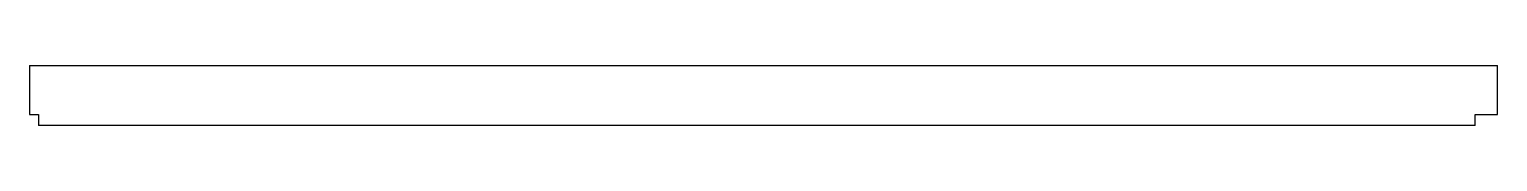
# Model space of a CAD drawing. Header units: millimetres. Extents: x 0 to 2708, y 0 to 110.
import ezdxf

# ---------------------------------------------------------------- set-up
doc = ezdxf.new("R2010")
doc.units = ezdxf.units.MM

msp = doc.modelspace()

# ---------------------------------------------------------------- linework, layer by layer
at = {"color": 7, "linetype": 'Continuous', "lineweight": 25}
for p, q in [((0, 110), (0, 19.9)), ((0, 110), (2707.5, 110)), ((2707.5, 19.9), (2707.5, 110)), ((0, 19.9), (17, 19.9)), ((17, 19.9), (17, 0)), ((2666, 0), (17, 0)), ((2666, 19.9), (2707.5, 19.9)), ((2666, 0), (2666, 19.9))]:
    msp.add_line(p, q, dxfattribs=at)

doc.saveas('drawing.dxf')
